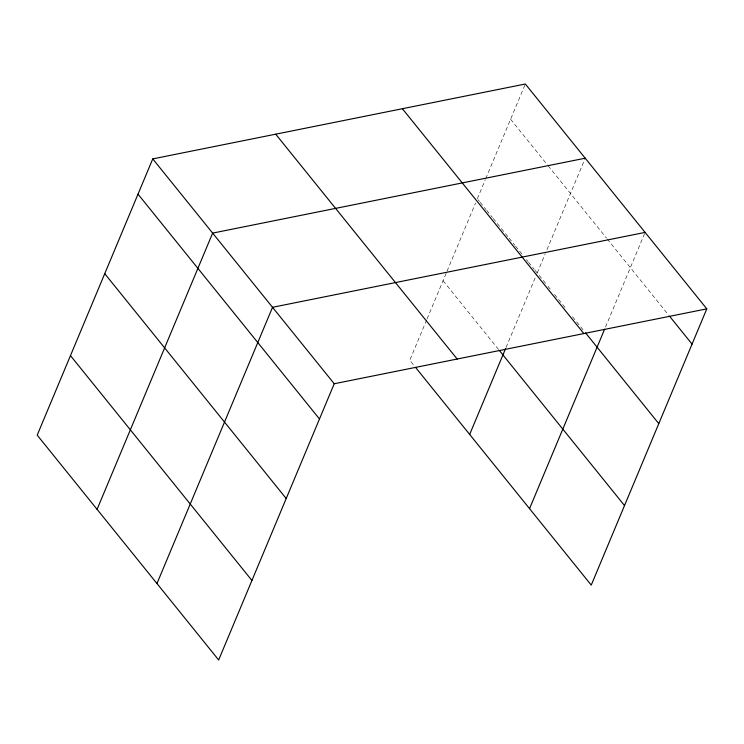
<?xml version="1.0" encoding="UTF-8"?>
<svg xmlns="http://www.w3.org/2000/svg" width="744" height="744" viewBox="0 0 744 744"><rect width="100%" height="100%" fill="white"/><g stroke="black" fill="none" stroke-linecap="round" stroke-linejoin="round"><path stroke-width="0.56" stroke-dasharray="3.72 2.79" d="M426.638 319.957L409.777 360.254L414.827 366.504M427.075 318.897L446.605 272.211M447.051 271.142L475.546 203.038M477.323 198.778L485.311 179.695M485.748 178.634L525.338 84.007M506.05 347.467L536.759 274.043M537.205 272.983L545.194 253.89M546.97 249.649L585.221 158.202M605.514 327.034L645.104 232.398M510.589 119.245L547.389 164.843M548.105 165.735L606.546 238.145M607.271 239.038L668.828 315.317M478.048 199.671L479.489 201.466M480.206 202.359L485.981 209.51M486.706 210.403L492.472 217.555M493.198 218.448L508.347 237.224M509.073 238.117L514.839 245.269M515.564 246.162L522.781 255.099M526.389 259.572L527.831 261.358M528.547 262.251L534.322 269.402M535.038 270.295L547.305 285.491M548.03 286.384L550.197 289.072M554.522 294.438L566.789 309.634M572.564 316.786L584.821 331.982M443.052 280.721L498.601 349.559"/><path stroke-width="1.12" d="M152.752 158.9L37.2 435.147L218.662 659.993L334.223 383.746L706.8 308.853L525.338 84.007L152.752 158.9L334.223 383.746M97.083 509.352L212.645 233.105L585.221 158.202M156.965 583.547L272.527 307.3L645.104 232.398M469.659 434.45L505.604 348.536M529.542 508.645L604.63 329.155M706.8 308.853L591.248 585.1L415.552 367.406M669.554 316.219L692.06 344.1M585.547 332.875L658.784 423.624M402.383 108.717L583.845 333.563M499.326 350.452L624.514 505.567M275.708 134.19L457.169 359.036M138.012 194.147L319.474 418.993M104.746 273.68L286.208 498.526M70.466 355.623L251.928 580.469"/></g></svg>
